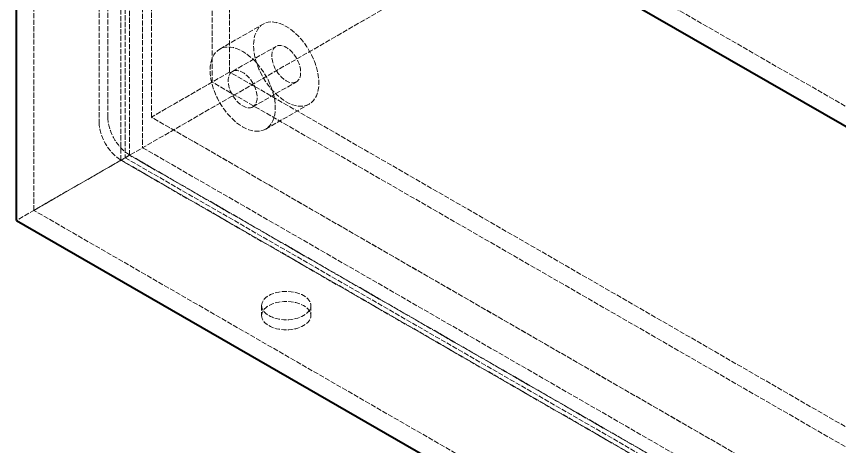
# Model space of a CAD drawing. Header units: millimetres. Extents: x 0 to 2378, y 0 to 1682.
# Drawn here: x 2102.8 to 2156.3, y 1395.1 to 1423.1 of the extents above; entities that cross this region are included whole.
import ezdxf

# ---------------------------------------------------------------- set-up
doc = ezdxf.new("R2010")
doc.units = ezdxf.units.MM
doc.header["$LTSCALE"] = 2
doc.linetypes.add('DASHED', pattern=[0.2067, 0.1654, -0.0413])
doc.layers.add('가려진 것(ISO)', color=2, linetype='DASHED', lineweight=18, true_color=0xffff00)
doc.layers.add('가시적인 것(ISO)', color=3, linetype='Continuous', lineweight=40, true_color=0x00ff00)

msp = doc.modelspace()

# ---------------------------------------------------------------- linework, layer by layer
at = {"layer": '가려진 것(ISO)'}
for p, q in [((2109.8483, 1539.4777), (2109.8483, 1413.9012)), ((2110.9797, 1539.1495), (2110.9797, 1414.5553)), ((2110.1312, 1414.0666), (2110.1312, 1538.6608)), ((2103.9086, 1410.4833), (2103.9086, 1535.0775)), ((2108.7169, 1416.5325), (2108.7169, 1529.354)), ((2115.5052, 1418.8191), (2115.5052, 1528.3705)), ((2116.6365, 1419.4732), (2116.6365, 1527.7164)), ((2111.5454, 1416.5414), (2111.5454, 1524.7846)), ((2109.5655, 1413.7384), (2109.5655, 1459.0692)), ((2108.1513, 1457.7817), (2108.1513, 1416.2068)), ((2104.4743, 1447.3108), (2191.0242, 1397.4701)), ((2152.2747, 1438.333), (2109.8483, 1413.9012)), ((2152.2747, 1438.3355), (2110.9797, 1414.5553)), ((2115.988, 1420.9618), (2118.8164, 1422.5906)), ((2116.8217, 1419.5141), (2119.6501, 1421.1429)), ((2116.6365, 1419.4732), (2111.5454, 1416.5414)), ((2224.9653, 1357.0908), (2116.6365, 1419.4732)), ((2115.5052, 1418.8191), (2111.5454, 1416.5389)), ((2224.9653, 1355.7853), (2115.5052, 1418.8191)), ((2118.1485, 1417.21), (2120.9769, 1418.8388)), ((2118.9822, 1415.7623), (2121.8106, 1417.3911)), ((2219.8741, 1354.159), (2111.5454, 1416.5414)), ((2111.5454, 1416.5389), (2111.5454, 1416.5414)), ((2221.0055, 1353.505), (2111.5454, 1416.5389)), ((2110.9797, 1414.5553), (2230.6221, 1345.6578)), ((2109.5655, 1413.7384), (2102.7772, 1409.8293)), ((2103.9086, 1410.4833), (2110.1312, 1414.0666)), ((2109.5655, 1413.7573), (2221.854, 1349.0946)), ((2230.3393, 1344.1893), (2109.5655, 1413.7384)), ((2109.8483, 1413.9012), (2230.3393, 1344.5151)), ((2222.4197, 1349.4204), (2110.1312, 1414.0831)), ((2229.7736, 1345.1691), (2110.1312, 1414.0666)), ((2223.5511, 1341.5858), (2103.9086, 1410.4833)), ((2118.7135, 1404.2939), (2118.7135, 1403.6399)), ((2121.9135, 1404.2939), (2121.9135, 1403.6399))]:
    msp.add_line(p, q, dxfattribs=at)
for centre, major_axis, ratio in [((2120.3135, 1419.9909), (1.4971, -2.5998), 0.5780931), ((2117.4851, 1418.3621), (1.4971, -2.5998), 0.5780931), ((2120.3135, 1419.9909), (0.6634, -1.152), 0.5780931), ((2117.4851, 1418.3621), (0.6634, -1.152), 0.5780931), ((2120.3135, 1404.2939), (-1.6, 0), 0.5758617), ((2120.3135, 1403.6399), (-1.6, 0), 0.5758617)]:
    msp.add_ellipse(centre, major_axis=major_axis, ratio=ratio, dxfattribs=at)
for centre, major_axis, start_param, end_param in [((2110.1312, 1415.7181), (0.9981, -1.7332), 3.9289245, 5.4997209), ((2109.5655, 1415.3924), (-0.9981, 1.7332), 0.7873319, 2.3581282)]:
    msp.add_ellipse(centre, major_axis=major_axis, ratio=0.5780931, start_param=start_param, end_param=end_param, dxfattribs=at)
at = {"layer": '가시적인 것(ISO)'}
for p, q in [((2102.7772, 1409.8293), (2102.7772, 1457.5899)), ((2103.3429, 1446.6568), (2191.0242, 1396.1645)), ((2102.7772, 1409.8293), (2223.5511, 1340.2803))]:
    msp.add_line(p, q, dxfattribs=at)

doc.saveas('drawing.dxf')
